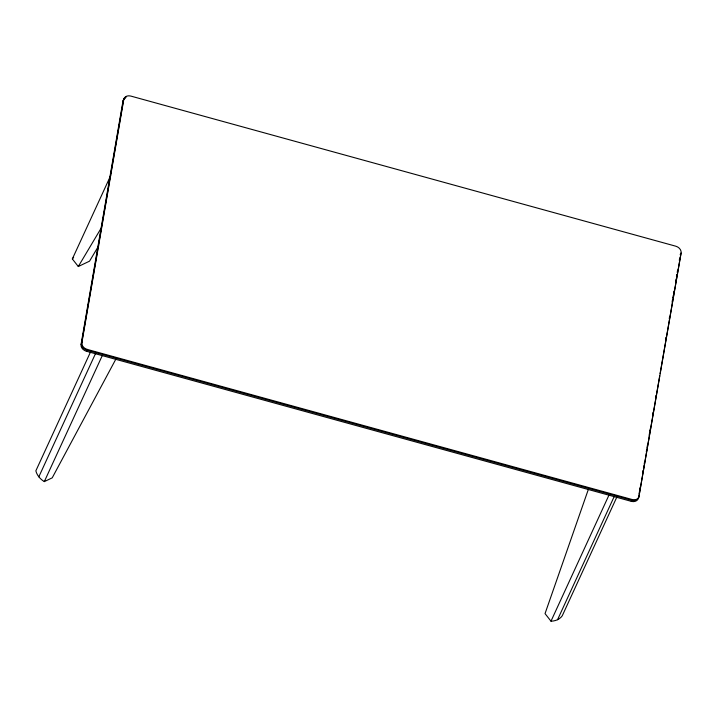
<?xml version="1.0" encoding="UTF-8"?>
<svg xmlns="http://www.w3.org/2000/svg" width="717" height="717" viewBox="0 0 717 717"><rect width="100%" height="100%" fill="white"/><g stroke="black" fill="none" stroke-linecap="round" stroke-linejoin="round"><path stroke-width="1.08" d="M638.363 497.983A6.471 5.073 24.7 0 1 631.292 501.344L86.372 351.231A6.471 5.073 24.7 0 1 81.057 344.456L122.948 101.267L123.781 99.448A6.471 5.073 24.7 0 1 130.852 96.087L675.773 246.2A6.471 5.073 24.7 0 1 681.087 252.976L638.865 496.89A6.471 5.073 24.7 0 1 631.794 500.251L86.874 350.129A6.471 5.073 24.7 0 1 81.559 343.362L123.449 100.174A6.471 5.073 24.7 0 1 125.26 97.44M81.057 344.456L81.89 342.627L123.781 99.448M639.116 493.583L639.492 491.378M639.878 489.182L640.254 486.977M642.719 472.673L643.095 470.477M643.481 468.273L643.857 466.068M644.233 463.872L644.61 461.667M646.322 451.764L646.698 449.568M647.075 447.363L647.46 445.167M649.163 435.264L649.539 433.059M649.925 430.863L650.301 428.658M652.766 414.354L653.142 412.15M655.607 397.845L655.983 395.65M665.654 339.526L666.03 337.331M669.257 318.617L669.633 316.421M672.098 302.117L672.474 299.912M672.86 297.716L673.236 295.512M673.613 293.316L673.998 291.111M675.701 281.207L676.077 279.003M676.454 276.807L676.839 274.602M677.215 272.406L677.592 270.201M679.304 260.298L679.68 258.102M638.865 496.89L659.712 375.842M660.088 373.647L681.087 252.976M588.379 489.326L545.037 613.609L550.988 621.182A17.199 13.48 24.7 0 0 562.227 615.84L616.889 496.98M98.695 245.788L89.535 261.167L78.296 266.518L72.345 258.945L110.66 175.638M86.372 351.231L87.214 349.403A6.471 5.073 24.7 0 1 81.89 342.627M116.1 358.688L52.216 477.845L44.311 481.609A17.199 13.48 24.7 0 1 35.85 470.836L90.521 351.975M38.835 476.814L95.836 352.881M44.311 481.609L102.253 355.641M550.988 621.182L608.921 495.214M557.548 619.712L614.084 496.791M631.292 501.344L632.134 499.516A6.471 5.073 24.7 0 0 639.197 496.155M78.296 266.518L101.196 228.06M87.214 349.403L632.134 499.516M72.345 258.945A17.199 13.48 24.7 0 1 73.636 257.421M125.878 97.091A6.471 5.073 24.7 0 1 126.559 96.822M122.948 101.267A6.471 5.073 24.7 0 1 124.211 98.964M124.758 98.543A6.471 5.073 24.7 0 1 125.376 98.184M680.308 254.123A6.471 5.073 24.7 0 1 680.245 254.795"/></g></svg>
